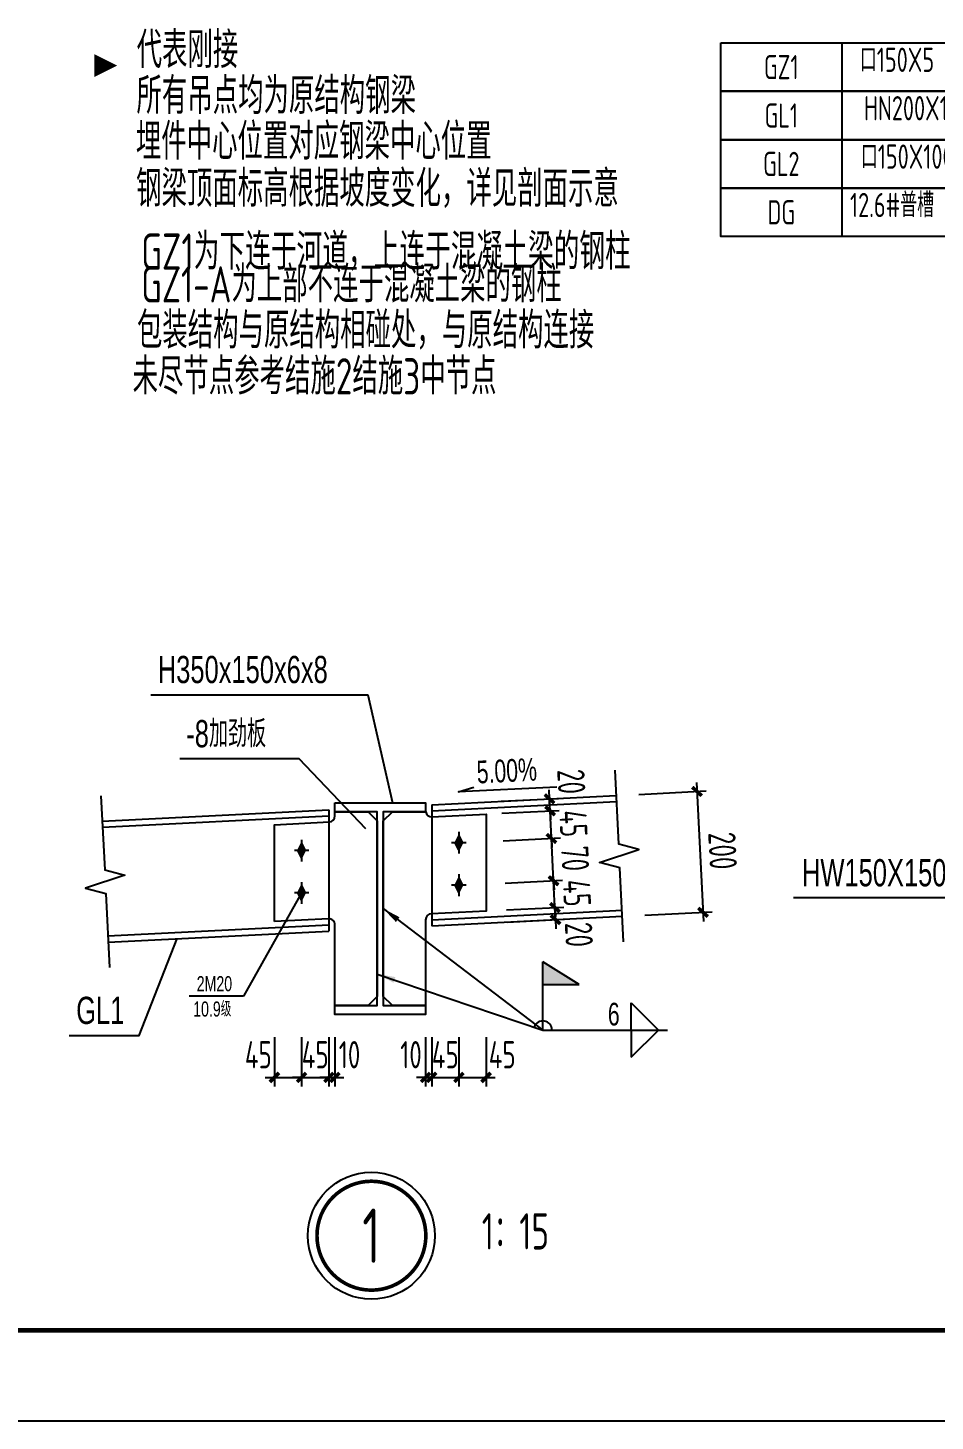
# Model space of a CAD drawing. Extents: x -803796 to -501762, y -1479216 to -846035.
# Drawn here: x -562858 to -547859, y -1196376 to -1173349 of the extents above; entities that cross this region are included whole.
import ezdxf
from ezdxf.enums import TextEntityAlignment as Align

# ---------------------------------------------------------------- set-up
doc = ezdxf.new("R2010")
doc.units = 0
doc.header["$LTSCALE"] = 1500
doc.layers.get('0').update_dxf_attribs({"linetype": 'CONTINUOUS'})
doc.layers.get('Defpoints').update_dxf_attribs({"linetype": 'CONTINUOUS'})
for name, color, linetype in [('BORDER', 7, 'CONTINUOUS'), ('DIM', 3, 'CONTINUOUS'), ('NUM', 7, 'CONTINUOUS'), ('STPM_RBEAM_SIG', 2, 'CONTINUOUS'), ('STXT_HF', 7, 'CONTINUOUS'), ('STXT_HF_TEXT', 7, 'CONTINUOUS'), ('STXT_LS_THIN', 8, 'CONTINUOUS'), ('STXT_XG_THIN', 2, 'CONTINUOUS'), ('TAB', 7, 'CONTINUOUS'), ('THIN', 7, 'CONTINUOUS')]:
    doc.layers.add(name, color=color, linetype=linetype)
doc.styles.add('TSSD_Dimension', font='Tssdeng.shx', dxfattribs={"width": 0.7, "bigfont": 'hztxt.shx'})
doc.styles.add('TSSD_Label', font='tj03-romans1.shx', dxfattribs={"width": 0.7, "bigfont": 'hztxt.shx'})
doc.styles.add('TSSD_NORM', font='tssdeng.shx', dxfattribs={"width": 0.7, "bigfont": 'hztxt.shx'})
doc.styles.add('TSSD_Num', font='tssdeng.shx', dxfattribs={"width": 0.7, "bigfont": 'hztxt.shx'})
doc.dimstyles.new('TSSD_15_150', dxfattribs={"dimtxt": 450, "dimasz": 150, "dimexe": 150, "dimexo": 375, "dimgap": 150, "dimtad": 1, "dimdec": 0, "dimlfac": 0.1, "dimzin": 0, "dimdsep": 46, "dimtxsty": 'TSSD_Dimension', "dimblk": 'ARCHTICK', "dimblk1": 'ARCHTICK', "dimblk2": 'ARCHTICK', "dimcen": 0, "dimdle": 150, "dimclrt": 7, "dimadec": 0, "dimazin": 0, "dimtfac": 1, "dimtdec": 0, "dimtix": 1, "dimtmove": 2, "dimatfit": 3, "dimfxl": 1, "dimtolj": 1, "dimtzin": 0, "dimarcsym": 0})
doc.dimstyles.new('TSSD_LEADER_STYLE_300.0', dxfattribs={"dimtxt": 0.18, "dimasz": 300, "dimexe": 0.18, "dimexo": 0.0625, "dimgap": 0.09, "dimtad": 0, "dimtih": 1, "dimtoh": 1, "dimdec": 4, "dimzin": 0, "dimdsep": 46, "dimtxsty": 'Standard', "dimcen": 0.09, "dimadec": 0, "dimazin": 0, "dimtfac": 1, "dimtdec": 4, "dimtofl": 0, "dimtmove": 0, "dimatfit": 3, "dimfxl": 1, "dimtolj": 1, "dimtzin": 0, "dimarcsym": 0})

# ---------------------------------------------------------------- blocks, each defined once
blk = doc.blocks.new('_ArchTick')
at = {"color": 0, "linetype": 'ByBlock', "const_width": 0.4}
blk.add_lwpolyline([(-0.5, -0.5), (0.5, 0.5)], dxfattribs=at)
blk = doc.blocks.new('*D719')
at = {"layer": 'Defpoints', "color": 0, "transparency": 16777216}
for p in [(-553130, -1186035), (-553030, -1188033), (-551696, -1187966)]:
    blk.add_point(p, dxfattribs=at)
at = {"layer": 'DIM', "color": 0, "lineweight": -2, "transparency": 16777216}
for p, q in [((-551804, -1185819), (-551689, -1188116)), ((-552755, -1186017), (-551646, -1185961)), ((-552656, -1188014), (-551546, -1187959))]:
    blk.add_line(p, q, dxfattribs=at)
at = {"layer": 'DIM', "color": 0, "lineweight": -2, "transparency": 16777216, "xscale": 150, "yscale": 150, "zscale": 150}
for p, rotation in [((-551796, -1185969), 92.86240522610872), ((-551696, -1187966), 272.8624052261088)]:
    blk.add_blockref('_ArchTick', p, dxfattribs=dict(at, rotation=rotation))
at = {"layer": 'DIM', "color": 7, "transparency": 16777216, "insert": (-551372, -1186949), "char_height": 450, "attachment_point": 5, "rotation": 272.8624, "style": 'TSSD_Dimension'}
blk.add_mtext('\\A1;200', dxfattribs=at)
blk = doc.blocks.new('*D720')
at = {"layer": 'Defpoints', "color": 0, "transparency": 16777216}
for p in [(-558782, -1189655), (-558332, -1189655), (-558332, -1190695)]:
    blk.add_point(p, dxfattribs=at)
at = {"layer": 'DIM', "color": 0, "lineweight": -2, "transparency": 16777216}
for p, q in [((-558782, -1190030), (-558782, -1190845)), ((-558332, -1190030), (-558332, -1190845)), ((-558932, -1190695), (-558182, -1190695))]:
    blk.add_line(p, q, dxfattribs=at)
at = {"layer": 'DIM', "color": 0, "lineweight": -2, "transparency": 16777216, "xscale": 150, "yscale": 150, "zscale": 150, "rotation": 180}
blk.add_blockref('_ArchTick', (-558782, -1190695), dxfattribs=at)
at = {"layer": 'DIM', "color": 0, "lineweight": -2, "transparency": 16777216, "xscale": 150, "yscale": 150, "zscale": 150}
blk.add_blockref('_ArchTick', (-558332, -1190695), dxfattribs=at)
at = {"layer": 'DIM', "color": 7, "transparency": 16777216, "insert": (-559048, -1190320), "char_height": 450, "attachment_point": 5, "style": 'TSSD_Dimension'}
blk.add_mtext('\\A1;45', dxfattribs=at)
blk = doc.blocks.new('*D721')
at = {"layer": 'Defpoints', "color": 0, "transparency": 16777216}
for p in [(-555732, -1189655), (-555282, -1189655), (-555282, -1190695)]:
    blk.add_point(p, dxfattribs=at)
at = {"layer": 'DIM', "color": 0, "lineweight": -2, "transparency": 16777216}
for p, q in [((-555732, -1190030), (-555732, -1190845)), ((-555282, -1190030), (-555282, -1190845)), ((-555882, -1190695), (-555132, -1190695))]:
    blk.add_line(p, q, dxfattribs=at)
at = {"layer": 'DIM', "color": 0, "lineweight": -2, "transparency": 16777216, "xscale": 150, "yscale": 150, "zscale": 150, "rotation": 180}
blk.add_blockref('_ArchTick', (-555732, -1190695), dxfattribs=at)
at = {"layer": 'DIM', "color": 0, "lineweight": -2, "transparency": 16777216, "xscale": 150, "yscale": 150, "zscale": 150}
blk.add_blockref('_ArchTick', (-555282, -1190695), dxfattribs=at)
at = {"layer": 'DIM', "color": 7, "transparency": 16777216, "insert": (-555016, -1190320), "char_height": 450, "attachment_point": 5, "style": 'TSSD_Dimension'}
blk.add_mtext('\\A1;45', dxfattribs=at)
blk = doc.blocks.new('*D722')
at = {"layer": 'Defpoints', "color": 0, "transparency": 16777216}
for p in [(-554145, -1187888), (-555318, -1187947), (-555308, -1188147)]:
    blk.add_point(p, dxfattribs=at)
at = {"layer": 'DIM', "color": 0, "lineweight": -2, "transparency": 16777216}
for p, q in [((-554944, -1187928), (-553995, -1187881)), ((-554145, -1187888), (-554152, -1187739)), ((-554135, -1188088), (-554145, -1187888)), ((-554934, -1188128), (-553985, -1188081)), ((-554135, -1188088), (-554127, -1188238))]:
    blk.add_line(p, q, dxfattribs=at)
at = {"layer": 'DIM', "color": 0, "lineweight": -2, "transparency": 16777216, "xscale": 150, "yscale": 150, "zscale": 150}
for p, rotation in [((-554145, -1187888), 272.8624052261551), ((-554135, -1188088), 92.86240522615505)]:
    blk.add_blockref('_ArchTick', p, dxfattribs=dict(at, rotation=rotation))
at = {"layer": 'DIM', "color": 7, "transparency": 16777216, "insert": (-553747, -1188335), "char_height": 450, "attachment_point": 5, "rotation": 272.8624, "style": 'TSSD_Dimension'}
blk.add_mtext('\\A1;20', dxfattribs=at)
blk = doc.blocks.new('*D723')
at = {"layer": 'Defpoints', "color": 0, "transparency": 16777216}
for p in [(-554224, -1186290), (-555398, -1186349), (-555376, -1186804)]:
    blk.add_point(p, dxfattribs=at)
at = {"layer": 'DIM', "color": 0, "lineweight": -2, "transparency": 16777216}
for p, q in [((-555024, -1186330), (-554075, -1186283)), ((-554224, -1186290), (-554232, -1186141)), ((-554202, -1186746), (-554224, -1186290)), ((-555001, -1186786), (-554052, -1186738)), ((-554202, -1186746), (-554194, -1186896))]:
    blk.add_line(p, q, dxfattribs=at)
at = {"layer": 'DIM', "color": 0, "lineweight": -2, "transparency": 16777216, "xscale": 150, "yscale": 150, "zscale": 150}
for p, rotation in [((-554224, -1186290), 272.8624052260781), ((-554202, -1186746), 92.86240522607812)]:
    blk.add_blockref('_ArchTick', p, dxfattribs=dict(at, rotation=rotation))
at = {"layer": 'DIM', "color": 7, "transparency": 16777216, "insert": (-553839, -1186499), "char_height": 450, "attachment_point": 5, "rotation": 272.8624, "style": 'TSSD_Dimension'}
blk.add_mtext('\\A1;45', dxfattribs=at)
blk = doc.blocks.new('*D724')
at = {"layer": 'Defpoints', "color": 0, "transparency": 16777216}
for p in [(-554202, -1186746), (-555376, -1186804), (-555341, -1187504)]:
    blk.add_point(p, dxfattribs=at)
at = {"layer": 'DIM', "color": 0, "lineweight": -2, "transparency": 16777216}
for p, q in [((-555001, -1186786), (-554052, -1186738)), ((-554202, -1186746), (-554209, -1186596)), ((-554167, -1187445), (-554202, -1186746)), ((-554966, -1187485), (-554017, -1187437)), ((-554167, -1187445), (-554159, -1187595))]:
    blk.add_line(p, q, dxfattribs=at)
at = {"layer": 'DIM', "color": 0, "lineweight": -2, "transparency": 16777216, "xscale": 150, "yscale": 150, "zscale": 150}
for p, rotation in [((-554202, -1186746), 272.8624052261013), ((-554167, -1187445), 92.86240522610127)]:
    blk.add_blockref('_ArchTick', p, dxfattribs=dict(at, rotation=rotation))
at = {"layer": 'DIM', "color": 7, "transparency": 16777216, "insert": (-553810, -1187077), "char_height": 450, "attachment_point": 5, "rotation": 272.8624, "style": 'TSSD_Dimension'}
blk.add_mtext('\\A1;70', dxfattribs=at)
blk = doc.blocks.new('*D725')
at = {"layer": 'Defpoints', "color": 0, "transparency": 16777216}
for p in [(-554167, -1187445), (-555341, -1187504), (-555318, -1187947)]:
    blk.add_point(p, dxfattribs=at)
at = {"layer": 'DIM', "color": 0, "lineweight": -2, "transparency": 16777216}
for p, q in [((-554966, -1187485), (-554017, -1187437)), ((-554167, -1187445), (-554174, -1187295)), ((-554145, -1187888), (-554167, -1187445)), ((-554944, -1187928), (-553995, -1187881)), ((-554145, -1187888), (-554137, -1188038))]:
    blk.add_line(p, q, dxfattribs=at)
at = {"layer": 'DIM', "color": 0, "lineweight": -2, "transparency": 16777216, "xscale": 150, "yscale": 150, "zscale": 150}
for p, rotation in [((-554167, -1187445), 272.8624052261088), ((-554145, -1187888), 92.86240522610872)]:
    blk.add_blockref('_ArchTick', p, dxfattribs=dict(at, rotation=rotation))
at = {"layer": 'DIM', "color": 7, "transparency": 16777216, "insert": (-553781, -1187648), "char_height": 450, "attachment_point": 5, "rotation": 272.8624, "style": 'TSSD_Dimension'}
blk.add_mtext('\\A1;45', dxfattribs=at)
blk = doc.blocks.new('*D726')
at = {"layer": 'Defpoints', "color": 0, "transparency": 16777216}
for p in [(-555408, -1186149), (-554234, -1186091), (-555398, -1186349)]:
    blk.add_point(p, dxfattribs=at)
at = {"layer": 'DIM', "color": 0, "lineweight": -2, "transparency": 16777216}
for p, q in [((-554234, -1186091), (-554242, -1185941)), ((-555034, -1186131), (-554085, -1186083)), ((-555024, -1186330), (-554075, -1186283)), ((-554224, -1186290), (-554234, -1186091)), ((-554224, -1186290), (-554217, -1186440))]:
    blk.add_line(p, q, dxfattribs=at)
at = {"layer": 'DIM', "color": 0, "lineweight": -2, "transparency": 16777216, "xscale": 150, "yscale": 150, "zscale": 150}
for p, rotation in [((-554234, -1186091), 272.8624052261617), ((-554224, -1186290), 92.8624052261617)]:
    blk.add_blockref('_ArchTick', p, dxfattribs=dict(at, rotation=rotation))
at = {"layer": 'DIM', "color": 7, "transparency": 16777216, "insert": (-553873, -1185806), "char_height": 450, "attachment_point": 5, "rotation": 272.8624, "style": 'TSSD_Dimension'}
blk.add_mtext('\\A1;20', dxfattribs=at)
blk = doc.blocks.new('*D727')
at = {"layer": 'Defpoints', "color": 0, "transparency": 16777216}
for p in [(-556282, -1189655), (-556182, -1189655), (-556182, -1190695)]:
    blk.add_point(p, dxfattribs=at)
at = {"layer": 'DIM', "color": 0, "lineweight": -2, "transparency": 16777216}
for p, q in [((-556282, -1190030), (-556282, -1190845)), ((-556182, -1190030), (-556182, -1190845)), ((-556282, -1190695), (-556432, -1190695)), ((-556282, -1190695), (-556182, -1190695)), ((-556182, -1190695), (-556032, -1190695))]:
    blk.add_line(p, q, dxfattribs=at)
at = {"layer": 'DIM', "color": 0, "lineweight": -2, "transparency": 16777216, "xscale": 150, "yscale": 150, "zscale": 150}
blk.add_blockref('_ArchTick', (-556282, -1190695), dxfattribs=at)
at = {"layer": 'DIM', "color": 0, "lineweight": -2, "transparency": 16777216, "xscale": 150, "yscale": 150, "zscale": 150, "rotation": 180}
blk.add_blockref('_ArchTick', (-556182, -1190695), dxfattribs=at)
at = {"layer": 'DIM', "color": 7, "transparency": 16777216, "insert": (-556524, -1190320), "char_height": 450, "attachment_point": 5, "style": 'TSSD_Dimension'}
blk.add_mtext('\\A1;10', dxfattribs=at)
blk = doc.blocks.new('*D728')
at = {"layer": 'Defpoints', "color": 0, "transparency": 16777216}
for p in [(-556182, -1189655), (-555732, -1189655), (-555732, -1190695)]:
    blk.add_point(p, dxfattribs=at)
at = {"layer": 'DIM', "color": 0, "lineweight": -2, "transparency": 16777216}
for p, q in [((-556182, -1190030), (-556182, -1190845)), ((-555732, -1190030), (-555732, -1190845)), ((-556182, -1190695), (-556332, -1190695)), ((-556182, -1190695), (-555732, -1190695)), ((-555732, -1190695), (-555582, -1190695))]:
    blk.add_line(p, q, dxfattribs=at)
at = {"layer": 'DIM', "color": 0, "lineweight": -2, "transparency": 16777216, "xscale": 150, "yscale": 150, "zscale": 150}
blk.add_blockref('_ArchTick', (-556182, -1190695), dxfattribs=at)
at = {"layer": 'DIM', "color": 0, "lineweight": -2, "transparency": 16777216, "xscale": 150, "yscale": 150, "zscale": 150, "rotation": 180}
blk.add_blockref('_ArchTick', (-555732, -1190695), dxfattribs=at)
at = {"layer": 'DIM', "color": 7, "transparency": 16777216, "insert": (-555957, -1190320), "char_height": 450, "attachment_point": 5, "style": 'TSSD_Dimension'}
blk.add_mtext('\\A1;45', dxfattribs=at)
blk = doc.blocks.new('*D729')
at = {"layer": 'Defpoints', "color": 0, "transparency": 16777216}
for p in [(-558332, -1189655), (-557882, -1189655), (-557882, -1190695)]:
    blk.add_point(p, dxfattribs=at)
at = {"layer": 'DIM', "color": 0, "lineweight": -2, "transparency": 16777216}
for p, q in [((-558332, -1190030), (-558332, -1190845)), ((-557882, -1190030), (-557882, -1190845)), ((-558332, -1190695), (-558482, -1190695)), ((-558332, -1190695), (-557882, -1190695)), ((-557882, -1190695), (-557732, -1190695))]:
    blk.add_line(p, q, dxfattribs=at)
at = {"layer": 'DIM', "color": 0, "lineweight": -2, "transparency": 16777216, "xscale": 150, "yscale": 150, "zscale": 150}
blk.add_blockref('_ArchTick', (-558332, -1190695), dxfattribs=at)
at = {"layer": 'DIM', "color": 0, "lineweight": -2, "transparency": 16777216, "xscale": 150, "yscale": 150, "zscale": 150, "rotation": 180}
blk.add_blockref('_ArchTick', (-557882, -1190695), dxfattribs=at)
at = {"layer": 'DIM', "color": 7, "transparency": 16777216, "insert": (-558107, -1190320), "char_height": 450, "attachment_point": 5, "style": 'TSSD_Dimension'}
blk.add_mtext('\\A1;45', dxfattribs=at)
blk = doc.blocks.new('*D730')
at = {"layer": 'Defpoints', "color": 0, "transparency": 16777216}
for p in [(-557882, -1189655), (-557782, -1189655), (-557782, -1190695)]:
    blk.add_point(p, dxfattribs=at)
at = {"layer": 'DIM', "color": 0, "lineweight": -2, "transparency": 16777216}
for p, q in [((-557882, -1190030), (-557882, -1190845)), ((-557782, -1190030), (-557782, -1190845)), ((-557882, -1190695), (-558032, -1190695)), ((-557882, -1190695), (-557782, -1190695)), ((-557782, -1190695), (-557632, -1190695))]:
    blk.add_line(p, q, dxfattribs=at)
at = {"layer": 'DIM', "color": 0, "lineweight": -2, "transparency": 16777216, "xscale": 150, "yscale": 150, "zscale": 150}
blk.add_blockref('_ArchTick', (-557882, -1190695), dxfattribs=at)
at = {"layer": 'DIM', "color": 0, "lineweight": -2, "transparency": 16777216, "xscale": 150, "yscale": 150, "zscale": 150, "rotation": 180}
blk.add_blockref('_ArchTick', (-557782, -1190695), dxfattribs=at)
at = {"layer": 'DIM', "color": 7, "transparency": 16777216, "insert": (-557540, -1190320), "char_height": 450, "attachment_point": 5, "style": 'TSSD_Dimension'}
blk.add_mtext('\\A1;10', dxfattribs=at)
blk = doc.blocks.new('_WELD001')
at = {"linetype": 'ByBlock'}
blk.add_hatch(color=0, dxfattribs=at).paths.add_polyline_path([(0, 1.5), (0, 1), (0.8, 1)])
at = {"color": 0, "linetype": 'ByBlock'}
for p, q in [((0, 0), (0, 1.5)), ((0.8, 1), (0, 1.5)), ((0, 1), (0.8, 1))]:
    blk.add_line(p, q, dxfattribs=at)
blk = doc.blocks.new('_WELD004')
at = {"color": 0, "linetype": 'ByBlock'}
for p, q in [((0, 1), (1, 0)), ((0, 0), (0, 1))]:
    blk.add_line(p, q, dxfattribs=at)
blk = doc.blocks.new('ts_idx2')
at = {"color": 0, "linetype": 'ByBlock', "lineweight": -2, "const_width": 0.0333}
blk.add_lwpolyline([(-0.5, 0, 1), (0.5, 0, 1)], format="xyb", close=True, dxfattribs=at)
at = {"color": 0, "linetype": 'ByBlock', "lineweight": -2}
blk.add_circle((0, 0), 0.583, dxfattribs=at)
at = {"color": 0, "linetype": 'ByBlock', "lineweight": -2, "style": 'TSSD_Num', "width": 0.7}
blk.add_attdef('A', text='', height=0.5, dxfattribs=at).set_placement((0, 0), align=Align.MIDDLE_CENTER)

msp = doc.modelspace()

# ---------------------------------------------------------------- hatches: boundary and pattern name
at = {"layer": 'STXT_LS_THIN'}
for points in [[(-555731.8, -1186696.3), (-555671.8, -1186816.3), (-555731.8, -1186936.3), (-555791.8, -1186816.3)], [(-558331.8, -1186826.3), (-558271.8, -1186946.3), (-558331.8, -1187066.3), (-558391.8, -1186946.3)], [(-555731.8, -1187397.2), (-555671.8, -1187517.2), (-555731.8, -1187637.2), (-555791.8, -1187517.2)], [(-558331.8, -1187527.2), (-558271.8, -1187647.2), (-558331.8, -1187767.2), (-558391.8, -1187647.2)]]:
    msp.add_hatch(color=256, dxfattribs=at).paths.add_polyline_path(points)

# ---------------------------------------------------------------- linework, layer by layer
for p, q in [((-558331.8, -1187647.2, -6.2), (-559291.1, -1189354.3, -6.2)), ((-559291.1, -1189354.3, -6.2), (-560191.1, -1189354.3, -6.2))]:
    msp.add_line(p, q)
at = {"elevation": -6.2}
for points in [[(-560826.3, -1184369.7), (-557235.9, -1184369.7), (-556827.7, -1186155.5)], [(-557271.2, -1186588.4), (-558373.2, -1185430.5), (-560343.4, -1185430.5)], [(-544341.8, -1186738.8), (-545789.2, -1187728.3), (-550198.7, -1187728.3)], [(-562175.1, -1190003.3), (-561018.5, -1190003.3), (-560389.5, -1188400.8)]]:
    msp.add_lwpolyline(points, dxfattribs=at)
at = {"color": 4, "elevation": -6.2}
msp.add_lwpolyline([(-557781.8, -1186155.5), (-556281.8, -1186155.5), (-556281.8, -1186305.5), (-556981.8, -1186305.5), (-556981.8, -1189505.5), (-556281.8, -1189505.5), (-556281.8, -1189655.5), (-557781.8, -1189655.5), (-557781.8, -1189505.5), (-557081.8, -1189505.5), (-557081.8, -1186305.5), (-557781.8, -1186305.5)], close=True, dxfattribs=at)
at = {"layer": 'BORDER', "elevation": -3.1}
msp.add_lwpolyline([(-590861.8, -1196375.7), (-590861.8, -1133375.7), (-501761.8, -1133375.7), (-501761.8, -1196375.7)], close=True, dxfattribs=at)
at = {"layer": 'BORDER', "const_width": 75, "elevation": -3.1}
msp.add_lwpolyline([(-587111.8, -1194875.7), (-587111.8, -1134875.7), (-503261.8, -1134875.7), (-503261.8, -1194875.7)], close=True, dxfattribs=at)
at = {"layer": 'STPM_RBEAM_SIG', "elevation": -3.1}
msp.add_lwpolyline([(-561757.9, -1173972.9, 375, 0, 0), (-561382.9, -1173972.9, 375, 0, 0)], format="xyseb", dxfattribs=at)
at = {"layer": 'STXT_HF'}
msp.add_line((-554343.4, -1189911.5, -6.2), (-552282, -1189911.5, -6.2), dxfattribs=at)
msp.add_arc((-554343.4, -1189911.5, -6.2), 150, 0, 161.35177, dxfattribs=at)
at = {"layer": 'STXT_LS_THIN'}
for p, q in [((-558331.8, -1186766.3, -6.2), (-558331.8, -1187126.3, -6.2)), ((-555731.8, -1186696.3, -6.2), (-555791.8, -1186816.3, -6.2)), ((-555731.8, -1186636.3, -6.2), (-555731.8, -1186996.3, -6.2)), ((-555731.8, -1186696.3, -6.2), (-555671.8, -1186816.3, -6.2)), ((-558211.8, -1186946.3, -6.2), (-558451.8, -1186946.3, -6.2)), ((-558331.8, -1186826.3, -6.2), (-558391.8, -1186946.3, -6.2)), ((-558331.8, -1187066.3, -6.2), (-558391.8, -1186946.3, -6.2)), ((-558331.8, -1186826.3, -6.2), (-558271.8, -1186946.3, -6.2)), ((-558331.8, -1187066.3, -6.2), (-558271.8, -1186946.3, -6.2)), ((-555611.8, -1186816.3, -6.2), (-555851.8, -1186816.3, -6.2)), ((-555731.8, -1186936.3, -6.2), (-555791.8, -1186816.3, -6.2)), ((-555731.8, -1186936.3, -6.2), (-555671.8, -1186816.3, -6.2)), ((-555731.8, -1187397.2, -6.2), (-555791.8, -1187517.2, -6.2)), ((-555731.8, -1187337.2, -6.2), (-555731.8, -1187697.2, -6.2)), ((-555731.8, -1187397.2, -6.2), (-555671.8, -1187517.2, -6.2)), ((-558211.8, -1187647.2, -6.2), (-558451.8, -1187647.2, -6.2)), ((-558331.8, -1187527.2, -6.2), (-558391.8, -1187647.2, -6.2)), ((-558331.8, -1187767.2, -6.2), (-558391.8, -1187647.2, -6.2)), ((-558331.8, -1187467.2, -6.2), (-558331.8, -1187827.2, -6.2)), ((-558331.8, -1187527.2, -6.2), (-558271.8, -1187647.2, -6.2)), ((-558331.8, -1187767.2, -6.2), (-558271.8, -1187647.2, -6.2)), ((-555611.8, -1187517.2, -6.2), (-555851.8, -1187517.2, -6.2)), ((-555731.8, -1187637.2, -6.2), (-555791.8, -1187517.2, -6.2)), ((-555731.8, -1187637.2, -6.2), (-555671.8, -1187517.2, -6.2))]:
    msp.add_line(p, q, dxfattribs=at)
at = {"layer": 'STXT_XG_THIN'}
for p, q in [((-556181.8, -1186188, -6.2), (-553129.9, -1186035.4, -6.2)), ((-561627.7, -1186460.3, -6.2), (-557881.8, -1186273, -6.2)), ((-556181.8, -1186288.1, -6.2), (-553124.9, -1186135.2, -6.2)), ((-561622.7, -1186560.1, -6.2), (-557881.8, -1186373.1, -6.2)), ((-557886.8, -1188075.5, -6.2), (-558781.8, -1188120.2, -6.2)), ((-556181.8, -1188090.3, -6.2), (-553030, -1187932.7, -6.2)), ((-556181.8, -1188190.5, -6.2), (-553030, -1188032.9, -6.2)), ((-561532.8, -1188357.9, -6.2), (-557881.8, -1188175.3, -6.2)), ((-561527.8, -1188457.8, -6.2), (-557881.8, -1188275.5, -6.2))]:
    msp.add_line(p, q, dxfattribs=at)
at = {"layer": 'STXT_XG_THIN', "elevation": -6.2}
for points in [[(-558781.8, -1188120.2), (-558781.8, -1186518.2), (-557876.8, -1186473, 0.3996556), (-557781.8, -1186373.1), (-557781.8, -1186305.5), (-557231.8, -1186305.5), (-557081.8, -1186455.5), (-557081.8, -1189355.5), (-557231.8, -1189505.5), (-557781.8, -1189505.5), (-557781.8, -1188175.3)], [(-556281.8, -1189505.5), (-556831.8, -1189505.5), (-556981.8, -1189355.5), (-556981.8, -1186455.5), (-556831.8, -1186305.5), (-556280.3, -1186305.5, 0.3781499), (-556176.8, -1186388), (-555281.8, -1186343.2), (-555281.8, -1187945.2), (-556186.8, -1187990.5, 0.3996556), (-556281.8, -1188090.3), (-556281.8, -1189505.5)]]:
    msp.add_lwpolyline(points, format="xyb", dxfattribs=at)
for points in [[(-557881.8, -1186273), (-557881.8, -1186473.2)], [(-556281.8, -1186193), (-556281.8, -1186288.1)], [(-556181.8, -1186188), (-556181.8, -1186388.1)], [(-557881.8, -1186473.2), (-557881.8, -1188075.3)], [(-556181.8, -1186388.1), (-556181.8, -1187990.2)], [(-557881.8, -1188075.3), (-557881.8, -1188275.5)], [(-556181.8, -1187990.2), (-556181.8, -1188190.5)]]:
    msp.add_lwpolyline(points, dxfattribs=at)
at = {"layer": 'STXT_XG_THIN'}
msp.add_arc((-557881.8, -1188175.3, -6.2), 100, 0, 92.86241, dxfattribs=at)
at = {"layer": 'TAB'}
for p, q in [((-549402.7, -1173597.5, -6.2), (-549402.7, -1175197.5, -6.2)), ((-549402.7, -1175197.5, -6.2), (-549402.7, -1176797.5, -6.2))]:
    msp.add_line(p, q, dxfattribs=at)
at = {"layer": 'TAB', "elevation": -6.2}
for points in [[(-551402.7, -1173597.5), (-543589, -1173597.5), (-543589, -1174397.5), (-551402.7, -1174397.5)], [(-551402.7, -1174397.5), (-543589, -1174397.5), (-543589, -1175197.5), (-551402.7, -1175197.5)], [(-551402.7, -1175197.5), (-543589, -1175197.5), (-543589, -1175997.5), (-551402.7, -1175997.5)], [(-551402.7, -1175997.5), (-543589, -1175997.5), (-543589, -1175997.5), (-551402.7, -1175997.5)], [(-551402.7, -1175997.5), (-543589, -1175997.5), (-543589, -1176797.5), (-551402.7, -1176797.5)]]:
    msp.add_lwpolyline(points, close=True, dxfattribs=at)
at = {"layer": 'THIN', "elevation": -6.2}
for points in [[(-553009.1, -1188452.4), (-553070.2, -1187228.9), (-553405.1, -1187140.5), (-552754.9, -1186927.8), (-553089.7, -1186839.4), (-553150.9, -1185615.9)], [(-561648.6, -1186040.8), (-561587.5, -1187264.3), (-561252.6, -1187352.6), (-561902.8, -1187565.4), (-561568, -1187653.8), (-561506.8, -1188877.2)], [(-554113.4, -1185896.8), (-555736.3, -1185978), (-555486.5, -1185897.4)]]:
    msp.add_lwpolyline(points, dxfattribs=at)

# ---------------------------------------------------------------- block references
at = {"layer": 'STXT_HF'}
for name, p, xscale, yscale, zscale in [('_WELD001', (-554343.4, -1189911.5, -6.2), 750, 750, 750), ('_WELD004', (-552882, -1189911.5, -6.2), 450, 450, 450)]:
    msp.add_blockref(name, p, dxfattribs=dict(at, xscale=xscale, yscale=yscale, zscale=zscale))
at = {"layer": 'STXT_HF', "xscale": -450, "yscale": 449.9999999999998, "zscale": 450, "rotation": 180}
msp.add_blockref('_WELD004', (-552882, -1189911.5, -6.2), dxfattribs=at)
at = {"layer": 'THIN'}
ref = msp.add_blockref('ts_idx2', (-557178.1, -1193311.1, -9.3), dxfattribs=dict(at, xscale=1800, yscale=1800, zscale=1800))
ref.add_attrib('1', '1', dxfattribs={"height": 900, "style": 'TSSD_Num', "width": 0.7}).set_placement((-557178.1, -1193311.1, -9.3), align=Align.MIDDLE_CENTER)

# ---------------------------------------------------------------- texts
at = {"style": 'TSSD_Label', "width": 0.7}
for s, height, p in [('H350x150x6x8', 450, (-560709.5, -1184178.7, -6.2)), ('-8加劲板', 450, (-560238.5, -1185239.4, -6.2)), ('HW150X150X7X10', 450, (-550060.1, -1187537.2, -6.2)), ('2M20', 250, (-560066.1, -1189271, -6.2)), ('GL1', 450, (-562058.3, -1189812.2, -6.2)), ('10.9级', 250, (-560124.6, -1189689.8, -6.2))]:
    msp.add_text(s, height=height, dxfattribs=at).set_placement(p)
at = {"layer": 'NUM', "style": 'TSSD_NORM', "width": 0.7}
for s, p in [('代表刚接', (-561058.5, -1174194.1, -3.1)), ('所有吊点均为原结构钢梁', (-561061.8, -1174951.6, -3.1)), ('埋件中心位置对应钢梁中心位置', (-561071.8, -1175707.4, -3.1)), ('钢梁顶面标高根据坡度变化，详见剖面示意', (-561067.5, -1176487.7, -3.1)), ('GZ1-A为上部不连于混凝土梁的钢柱', (-560982.9, -1178068.1, -3.1)), ('包装结构与原结构相碰处，与原结构连接', (-561054.5, -1178828.3, -3.1)), ('未尽节点参考结施2结施3中节点', (-561126.2, -1179588.5, -3.1)), (' 1：15', (-555608.9, -1193719.4, -9.3))]:
    msp.add_text(s, height=600, dxfattribs=at).set_placement(p, align=Align.BOTTOM_LEFT)
msp.add_text('GZ1为下连于河道，上连于混凝土梁的钢柱', height=600, dxfattribs=at).set_placement((-560982.9, -1177347.1, -3.1), (-552890.6, -1177347.1, -3.1), align=Align.FIT)
at = {"layer": 'STXT_HF_TEXT', "style": 'TSSD_Label', "width": 0.7}
msp.add_text('6', height=375, dxfattribs=at).set_placement((-553269.5, -1189836.5, -6.2))
at = {"layer": 'TAB', "style": 'TSSD_NORM', "width": 0.7}
for s, p in [('GZ1', (-550402.7, -1173997.5, -6.2)), ('GL1', (-550402.7, -1174797.5, -6.2)), ('GL2', (-550402.7, -1175597.5, -6.2)), ('DG', (-550402.7, -1176397.5, -6.2))]:
    msp.add_text(s, height=400, dxfattribs=at).set_placement(p, align=Align.MIDDLE_CENTER)
for s, p in [('口150X5', (-548489.5, -1174197.5, -6.2)), ('HN200X100X5.5X8', (-547583.2, -1174997.5, -6.2)), ('口150X100X5', (-548102.7, -1175797.5, -6.2)), ('12.6#普槽', (-548571.1, -1176597.5, -6.2))]:
    msp.add_text(s, height=400.5, dxfattribs=at).set_placement(p, align=Align.BOTTOM_CENTER)
at = {"layer": 'THIN', "style": 'TSSD_Label', "width": 0.7}
msp.add_text('5.00%', height=375, rotation=2.86241, dxfattribs=at).set_placement((-554940.5, -1185625.3, -6.2), align=Align.MIDDLE)

# ---------------------------------------------------------------- dimensions: what is measured, and where the dimension line sits
at = {"layer": 'DIM'}
for base, p1, p2, picture, middle in [((-554234.4, -1186090.6, -6.2), (-555398.4, -1186349, -6.2), (-555408.4, -1186149.3, -6.2), '*D726', (-553873.2, -1185806.2, -6.2)), ((-554144.5, -1187888.3, -6.2), (-555308.5, -1188146.8, -6.2), (-555318.5, -1187947, -6.2), '*D722', (-553746.7, -1188335, -6.2))]:
    dim = msp.add_linear_dim(base=base, p1=p1, p2=p2, angle=92.86241, dimstyle='TSSD_15_150', dxfattribs=at)
    dim.commit()
    dim.dimension.update_dxf_attribs({"geometry": picture, "text_midpoint": middle, "dimtype": 161})
for p1, p2, distance, picture, middle in [((-553129.9, -1186035.4, -6.2), (-553030, -1188032.9, -6.2), 1335.4, '*D719', (-551371.7, -1186948.7, -6.2)), ((-555340.6, -1187503.6, -6.2), (-555375.6, -1186804.5, -6.2), -1175.4, '*D724', (-553809.7, -1187076.6, -6.2))]:
    dim = msp.add_aligned_dim(p1=p1, p2=p2, distance=distance, dimstyle='TSSD_15_150', dxfattribs=at)
    dim.commit()
    dim.dimension.update_dxf_attribs({"geometry": picture, "text_midpoint": middle})
for p1, p2, picture, middle in [((-555375.6, -1186804.5, -6.2), (-555398.4, -1186349, -6.2), '*D723', (-553838.5, -1186499.3, -6.2)), ((-555318.5, -1187947, -6.2), (-555340.6, -1187503.6, -6.2), '*D725', (-553781.1, -1187647.9, -6.2))]:
    dim = msp.add_aligned_dim(p1=p1, p2=p2, distance=-1175.4, text='45', dimstyle='TSSD_15_150', dxfattribs=at)
    dim.commit()
    dim.dimension.update_dxf_attribs({"geometry": picture, "text_midpoint": middle})
for base, p1, p2, picture, middle in [((-558331.8, -1190694.5, -6.2), (-558781.8, -1189655.5, -6.2), (-558331.8, -1189655.5, -6.2), '*D720', (-559047.8, -1190319.5, -6.2)), ((-557781.8, -1190694.5, -6.2), (-557881.8, -1189655.5, -6.2), (-557781.8, -1189655.5, -6.2), '*D730', (-557540.1, -1190319.5, -6.2)), ((-556181.8, -1190694.5, -6.2), (-556281.8, -1189655.5, -6.2), (-556181.8, -1189655.5, -6.2), '*D727', (-556523.6, -1190319.5, -6.2)), ((-555281.8, -1190694.5, -6.2), (-555731.8, -1189655.5, -6.2), (-555281.8, -1189655.5, -6.2), '*D721', (-555015.9, -1190319.5, -6.2))]:
    dim = msp.add_linear_dim(base=base, p1=p1, p2=p2, dimstyle='TSSD_15_150', dxfattribs=at)
    dim.commit()
    dim.dimension.update_dxf_attribs({"geometry": picture, "text_midpoint": middle, "dimtype": 160})
for base, p1, p2, picture, middle in [((-557881.8, -1190694.5, -6.2), (-558331.8, -1189655.5, -6.2), (-557881.8, -1189655.5, -6.2), '*D729', (-558106.8, -1190319.5, -6.2)), ((-555731.8, -1190694.5, -6.2), (-556181.8, -1189655.5, -6.2), (-555731.8, -1189655.5, -6.2), '*D728', (-555956.8, -1190319.5, -6.2))]:
    dim = msp.add_linear_dim(base=base, p1=p1, p2=p2, dimstyle='TSSD_15_150', dxfattribs=at)
    dim.commit()
    dim.dimension.update_dxf_attribs({"geometry": picture, "text_midpoint": middle})

# ---------------------------------------------------------------- leaders
at = {"layer": 'STXT_HF'}
for points in [[(-556981.8, -1187905.5, -6.2), (-554343.4, -1189911.5, -6.2)], [(-557081.8, -1188987.3, -6.2), (-554343.4, -1189911.5, -6.2)]]:
    msp.add_leader(points, dimstyle='TSSD_LEADER_STYLE_300.0', dxfattribs=at)

doc.saveas('drawing.dxf')
